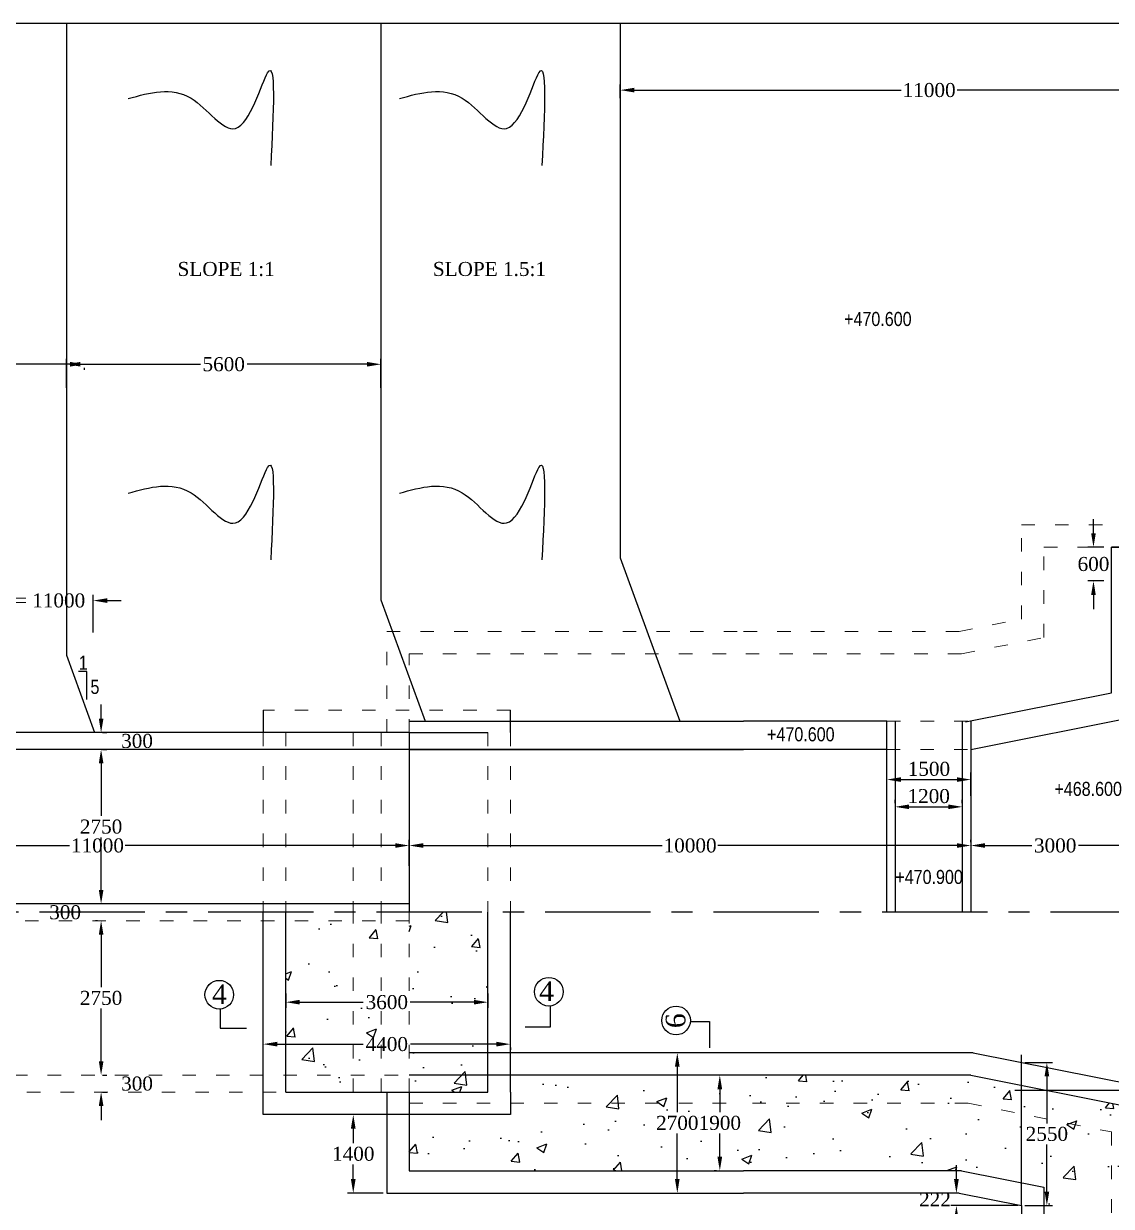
# Model space of a CAD drawing. Header units: millimetres. Extents: x 80 to 6605, y 46 to 2491.
# Drawn here: x 5861.4 to 6055, y 881.4 to 1092 of the extents above; entities that cross this region are included whole.
import ezdxf
from ezdxf.enums import TextEntityAlignment as Align

# ---------------------------------------------------------------- set-up
doc = ezdxf.new("R2010")
doc.units = ezdxf.units.MM
doc.linetypes.add('ACAD_ISO03W100', pattern=[30, 12, -18])
doc.linetypes.add('CENTER', pattern=[2, 1.25, -0.25, 0.25, -0.25])
doc.layers.add('TEXT_GENERAL', color=4, linetype='Continuous')
doc.styles.add('ARIAL NARROW', font='ARIALN.TTF')
doc.styles.get("Standard").update_dxf_attribs({"font": 'times.ttf', "height": 2.5})
doc.styles.add('TNR_2.5', font='times.ttf', dxfattribs={"height": 2.5})
doc.dimstyles.new('ISO-25', dxfattribs={"dimtxt": 2.5, "dimasz": 2.5, "dimexe": 1.25, "dimexo": 0.625, "dimtad": 1, "dimlfac": 25, "dimtxsty": 'Standard', "dimcen": 2.5, "dimadec": 0, "dimazin": 0, "dimtfac": 1, "dimtmove": 0, "dimatfit": 3, "dimfxl": 1, "dimarcsym": 0})
doc.dimstyles.get("Standard").update_dxf_attribs({"dimtxt": 0.18, "dimasz": 0.18, "dimexe": 0.18, "dimexo": 0.0625, "dimgap": 0.09, "dimtad": 0, "dimtih": 1, "dimtoh": 1, "dimdec": 4, "dimzin": 0, "dimdsep": 46, "dimtxsty": 'Standard', "dimcen": 0.09, "dimadec": 0, "dimazin": 0, "dimtfac": 1, "dimtdec": 4, "dimtofl": 0, "dimtmove": 0, "dimatfit": 3, "dimfxl": 1, "dimtolj": 1, "dimtzin": 0, "dimarcsym": 0})
doc.dimstyles.new('STYLE_ESH', dxfattribs={"dimtxt": 2.5, "dimasz": 2.5, "dimexe": 1, "dimexo": 0.625, "dimtad": 0, "dimtih": 1, "dimtoh": 1, "dimdec": 0, "dimlfac": 100, "dimzin": 9, "dimdsep": 46, "dimtxsty": 'TNR_2.5', "dimcen": 2.5, "dimadec": 0, "dimazin": 2, "dimtfac": 1, "dimtdec": 0, "dimtofl": 0, "dimtmove": 2, "dimatfit": 3, "dimfxl": 1, "dimarcsym": 0})

# ---------------------------------------------------------------- blocks, each defined once
blk = doc.blocks.new('*D122')
at = {"color": 0, "lineweight": -2, "transparency": 16777216}
for p, q in [((5768.98, 1031.94), (5768.98, 1032.31)), ((5771.48, 1031.31), (5803.15, 1031.31)), ((5869.63, 1031.31), (5837.96, 1031.31)), ((5872.13, 1030.69), (5872.13, 1030.31))]:
    blk.add_line(p, q, dxfattribs=at)
at = {"color": 0, "transparency": 16777216}
for points in [[(5771.48, 1031.73), (5771.48, 1030.9), (5768.98, 1031.31)], [(5869.63, 1031.73), (5869.63, 1030.9), (5872.13, 1031.31)]]:
    blk.add_solid(points, dxfattribs=at)
at = {"layer": 'Defpoints', "color": 0, "transparency": 16777216}
for p in [(5768.98, 1031.31), (5872.13, 1031.31), (5872.13, 1031.31)]:
    blk.add_point(p, dxfattribs=at)
at = {"color": 0, "transparency": 16777216, "insert": (5820.56, 1031.31), "char_height": 2.5, "attachment_point": 5, "style": 'TNR_2.5'}
blk.add_mtext('BED WIDTH = 10000', dxfattribs=at)
blk = doc.blocks.new('*D124')
at = {"color": 0, "lineweight": -2, "transparency": 16777216}
for p, q in [((5764.85, 985.89), (5764.85, 990.24)), ((5873.74, 983.53), (5873.74, 990.24)), ((5762.35, 989.24), (5759.85, 989.24)), ((5876.24, 989.24), (5878.74, 989.24))]:
    blk.add_line(p, q, dxfattribs=at)
at = {"color": 0, "transparency": 16777216}
for points in [[(5762.35, 989.66), (5762.35, 988.82), (5764.85, 989.24)], [(5876.24, 989.66), (5876.24, 988.82), (5873.74, 989.24)]]:
    blk.add_solid(points, dxfattribs=at)
at = {"layer": 'Defpoints', "color": 0, "transparency": 16777216}
for p in [(5873.74, 989.24), (5764.85, 985.27), (5873.74, 982.91)]:
    blk.add_point(p, dxfattribs=at)
at = {"color": 0, "transparency": 16777216, "insert": (5819.29, 989.24), "char_height": 2.5, "attachment_point": 5, "style": 'TNR_2.5'}
blk.add_mtext('BED WIDTH AT THE LOCATION OF THE STRUCTURE = 11000', dxfattribs=at)
blk = doc.blocks.new('*D132')
at = {"color": 0, "lineweight": -2, "transparency": 16777216}
for p, q in [((5868.98, 1027.09), (5868.98, 1032.31)), ((5924.98, 1027.09), (5924.98, 1032.31)), ((5871.48, 1031.31), (5892.82, 1031.31)), ((5922.48, 1031.31), (5901.14, 1031.31))]:
    blk.add_line(p, q, dxfattribs=at)
at = {"color": 0, "transparency": 16777216}
for points in [[(5871.48, 1031.73), (5871.48, 1030.9), (5868.98, 1031.31)], [(5922.48, 1031.73), (5922.48, 1030.9), (5924.98, 1031.31)]]:
    blk.add_solid(points, dxfattribs=at)
at = {"layer": 'Defpoints', "color": 0, "transparency": 16777216}
for p in [(5924.98, 1031.31), (5868.98, 1026.46), (5924.98, 1026.46)]:
    blk.add_point(p, dxfattribs=at)
at = {"color": 0, "transparency": 16777216, "insert": (5896.98, 1031.31), "char_height": 2.5, "attachment_point": 5, "style": 'TNR_2.5'}
blk.add_mtext('5600', dxfattribs=at)
blk = doc.blocks.new('*D133')
at = {"color": 0, "lineweight": -2, "transparency": 16777216}
for p, q in [((5967.58, 1078.67), (5967.58, 1081.12)), ((6077.58, 1078.67), (6077.58, 1081.12)), ((5970.08, 1080.12), (6017.62, 1080.12)), ((6075.08, 1080.12), (6027.54, 1080.12))]:
    blk.add_line(p, q, dxfattribs=at)
at = {"color": 0, "transparency": 16777216}
for points in [[(5970.08, 1080.54), (5970.08, 1079.71), (5967.58, 1080.12)], [(6075.08, 1080.54), (6075.08, 1079.71), (6077.58, 1080.12)]]:
    blk.add_solid(points, dxfattribs=at)
at = {"layer": 'Defpoints', "color": 0, "transparency": 16777216}
for p in [(6077.58, 1080.12), (5967.58, 1078.04), (6077.58, 1078.04)]:
    blk.add_point(p, dxfattribs=at)
at = {"color": 0, "transparency": 16777216, "insert": (6022.58, 1080.12), "char_height": 2.5, "attachment_point": 5, "style": 'TNR_2.5'}
blk.add_mtext('11000', dxfattribs=at)
blk = doc.blocks.new('*D138')
at = {"color": 0, "lineweight": -2, "ltscale": 6, "transparency": 16777216}
for p, q in [((6016.52, 953.15), (6016.52, 953.77)), ((6019.02, 952.52), (6025.98, 952.52)), ((6028.48, 953.15), (6028.48, 953.77))]:
    blk.add_line(p, q, dxfattribs=at)
at = {"color": 0, "ltscale": 6, "transparency": 16777216}
for points in [[(6019.02, 952.94), (6019.02, 952.11), (6016.52, 952.52)], [(6025.98, 952.94), (6025.98, 952.11), (6028.48, 952.52)]]:
    blk.add_solid(points, dxfattribs=at)
at = {"layer": 'Defpoints', "color": 0, "ltscale": 6, "transparency": 16777216}
for p in [(6016.52, 952.52), (6028.48, 952.52), (6028.48, 952.52)]:
    blk.add_point(p, dxfattribs=at)
at = {"color": 0, "ltscale": 6, "transparency": 16777216, "insert": (6022.5, 954.42), "char_height": 2.5, "attachment_point": 5}
blk.add_mtext('1200', dxfattribs=at)
blk = doc.blocks.new('*D137')
at = {"color": 0, "lineweight": -2, "ltscale": 6, "transparency": 16777216}
for p, q in [((6015.06, 954.49), (6015.06, 958.62)), ((6030.02, 954.49), (6030.02, 958.62)), ((6017.56, 957.37), (6027.52, 957.37))]:
    blk.add_line(p, q, dxfattribs=at)
at = {"color": 0, "ltscale": 6, "transparency": 16777216}
for points in [[(6017.56, 957.79), (6017.56, 956.96), (6015.06, 957.37)], [(6027.52, 957.79), (6027.52, 956.96), (6030.02, 957.37)]]:
    blk.add_solid(points, dxfattribs=at)
at = {"layer": 'Defpoints', "color": 0, "ltscale": 6, "transparency": 16777216}
for p in [(6030.02, 957.37), (6015.06, 953.87), (6030.02, 953.87)]:
    blk.add_point(p, dxfattribs=at)
at = {"color": 0, "ltscale": 6, "transparency": 16777216, "insert": (6022.54, 959.27), "char_height": 2.5, "attachment_point": 5}
blk.add_mtext('1500', dxfattribs=at)
blk = doc.blocks.new('*D201')
at = {"color": 0, "lineweight": -2, "transparency": 16777216}
for p, q in [((6051.84, 1001.24), (6051.84, 1003.74)), ((6053.71, 998.74), (6050.84, 998.74)), ((6053.71, 992.74), (6050.84, 992.74)), ((6051.84, 990.24), (6051.84, 987.74))]:
    blk.add_line(p, q, dxfattribs=at)
at = {"color": 0, "transparency": 16777216}
for points in [[(6051.42, 1001.24), (6052.25, 1001.24), (6051.84, 998.74)], [(6051.42, 990.24), (6052.25, 990.24), (6051.84, 992.74)]]:
    blk.add_solid(points, dxfattribs=at)
at = {"layer": 'Defpoints', "color": 0, "transparency": 16777216}
for p in [(6051.84, 998.74), (6054.34, 998.74), (6054.34, 992.74)]:
    blk.add_point(p, dxfattribs=at)
at = {"color": 0, "transparency": 16777216, "insert": (6051.84, 995.74), "char_height": 2.5, "attachment_point": 5, "style": 'TNR_2.5'}
blk.add_mtext('600', dxfattribs=at)
blk = doc.blocks.new('*D217')
at = {"color": 0, "lineweight": -2, "transparency": 16777216}
for p, q in [((5875.15, 968.24), (5875.15, 970.74)), ((5875.39, 965.74), (5876.15, 965.74)), ((5875.39, 962.74), (5876.15, 962.74)), ((5875.15, 960.24), (5875.15, 957.74))]:
    blk.add_line(p, q, dxfattribs=at)
at = {"color": 0, "transparency": 16777216}
for points in [[(5874.74, 968.24), (5875.57, 968.24), (5875.15, 965.74)], [(5874.74, 960.24), (5875.57, 960.24), (5875.15, 962.74)]]:
    blk.add_solid(points, dxfattribs=at)
at = {"layer": 'Defpoints', "color": 0, "transparency": 16777216}
for p in [(5874.76, 965.74), (5874.76, 962.74), (5875.15, 962.74)]:
    blk.add_point(p, dxfattribs=at)
at = {"color": 0, "transparency": 16777216, "insert": (5881.55, 964.24), "char_height": 2.5, "attachment_point": 5, "style": 'TNR_2.5'}
blk.add_mtext('300', dxfattribs=at)
blk = doc.blocks.new('*D218')
at = {"color": 0, "lineweight": -2, "transparency": 16777216}
for p, q in [((5875.39, 962.74), (5876.15, 962.74)), ((5875.15, 960.24), (5875.15, 950.89)), ((5875.15, 937.74), (5875.15, 947.09)), ((5874.53, 935.24), (5874.15, 935.24))]:
    blk.add_line(p, q, dxfattribs=at)
at = {"color": 0, "transparency": 16777216}
for points in [[(5874.74, 960.24), (5875.57, 960.24), (5875.15, 962.74)], [(5874.74, 937.74), (5875.57, 937.74), (5875.15, 935.24)]]:
    blk.add_solid(points, dxfattribs=at)
at = {"layer": 'Defpoints', "color": 0, "transparency": 16777216}
for p in [(5874.76, 962.74), (5875.15, 935.24), (5875.15, 935.24)]:
    blk.add_point(p, dxfattribs=at)
at = {"color": 0, "transparency": 16777216, "insert": (5875.15, 948.99), "char_height": 2.5, "attachment_point": 5, "style": 'TNR_2.5'}
blk.add_mtext('2750', dxfattribs=at)
blk = doc.blocks.new('*D219')
at = {"color": 0, "lineweight": -2, "transparency": 16777216}
for p, q in [((5875.15, 937.74), (5875.15, 940.24)), ((5874.53, 935.24), (5874.15, 935.24)), ((5874.53, 932.24), (5874.15, 932.24)), ((5875.15, 929.74), (5875.15, 927.24))]:
    blk.add_line(p, q, dxfattribs=at)
at = {"color": 0, "transparency": 16777216}
for points in [[(5874.74, 937.74), (5875.57, 937.74), (5875.15, 935.24)], [(5874.74, 929.74), (5875.57, 929.74), (5875.15, 932.24)]]:
    blk.add_solid(points, dxfattribs=at)
at = {"layer": 'Defpoints', "color": 0, "transparency": 16777216}
for p in [(5875.15, 935.24), (5875.15, 932.24), (5875.15, 932.24)]:
    blk.add_point(p, dxfattribs=at)
at = {"color": 0, "transparency": 16777216, "insert": (5868.75, 933.74), "char_height": 2.5, "attachment_point": 5, "style": 'TNR_2.5'}
blk.add_mtext('300', dxfattribs=at)
blk = doc.blocks.new('*D239')
at = {"color": 0, "lineweight": -2, "transparency": 16777216}
for p, q in [((5904.02, 910.9), (5904.02, 911.27)), ((5906.52, 910.27), (5921.8, 910.27)), ((5945.52, 910.27), (5930.24, 910.27)), ((5948.02, 909.65), (5948.02, 909.27))]:
    blk.add_line(p, q, dxfattribs=at)
at = {"color": 0, "transparency": 16777216}
for points in [[(5906.52, 910.69), (5906.52, 909.85), (5904.02, 910.27)], [(5945.52, 910.69), (5945.52, 909.85), (5948.02, 910.27)]]:
    blk.add_solid(points, dxfattribs=at)
at = {"layer": 'Defpoints', "color": 0, "transparency": 16777216}
for p in [(5904.02, 910.27), (5904.02, 910.27), (5948.02, 910.27)]:
    blk.add_point(p, dxfattribs=at)
at = {"color": 0, "transparency": 16777216, "insert": (5926.02, 910.27), "char_height": 2.5, "attachment_point": 5, "style": 'TNR_2.5'}
blk.add_mtext('4400', dxfattribs=at)
blk = doc.blocks.new('*D238')
at = {"color": 0, "lineweight": -2, "transparency": 16777216}
for p, q in [((5908.02, 919.26), (5908.02, 916.74)), ((5944.02, 919.26), (5944.02, 916.74)), ((5910.52, 917.74), (5921.84, 917.74)), ((5941.52, 917.74), (5930.2, 917.74))]:
    blk.add_line(p, q, dxfattribs=at)
at = {"color": 0, "transparency": 16777216}
for points in [[(5910.52, 918.16), (5910.52, 917.33), (5908.02, 917.74)], [(5941.52, 918.16), (5941.52, 917.33), (5944.02, 917.74)]]:
    blk.add_solid(points, dxfattribs=at)
at = {"layer": 'Defpoints', "color": 0, "transparency": 16777216}
for p in [(5908.02, 919.89), (5944.02, 919.89), (5908.02, 917.74)]:
    blk.add_point(p, dxfattribs=at)
at = {"color": 0, "transparency": 16777216, "insert": (5926.02, 917.74), "char_height": 2.5, "attachment_point": 5, "style": 'TNR_2.5'}
blk.add_mtext('3600', dxfattribs=at)
blk = doc.blocks.new('*D240')
at = {"color": 0, "lineweight": -2, "transparency": 16777216}
for p, q in [((5875.15, 907.24), (5875.15, 909.74)), ((5875.39, 904.74), (5876.15, 904.74)), ((5875.39, 901.74), (5876.15, 901.74)), ((5875.15, 899.24), (5875.15, 896.74))]:
    blk.add_line(p, q, dxfattribs=at)
at = {"color": 0, "transparency": 16777216}
for points in [[(5874.74, 907.24), (5875.57, 907.24), (5875.15, 904.74)], [(5874.74, 899.24), (5875.57, 899.24), (5875.15, 901.74)]]:
    blk.add_solid(points, dxfattribs=at)
at = {"layer": 'Defpoints', "color": 0, "transparency": 16777216}
for p in [(5874.76, 904.74), (5875.15, 904.74), (5874.76, 901.74)]:
    blk.add_point(p, dxfattribs=at)
at = {"color": 0, "transparency": 16777216, "insert": (5881.55, 903.24), "char_height": 2.5, "attachment_point": 5, "style": 'TNR_2.5'}
blk.add_mtext('300', dxfattribs=at)
blk = doc.blocks.new('*D241')
at = {"color": 0, "lineweight": -2, "transparency": 16777216}
for p, q in [((5874.53, 932.24), (5874.15, 932.24)), ((5875.15, 929.74), (5875.15, 920.39)), ((5875.15, 907.24), (5875.15, 916.59)), ((5875.39, 904.74), (5876.15, 904.74))]:
    blk.add_line(p, q, dxfattribs=at)
at = {"color": 0, "transparency": 16777216}
for points in [[(5874.74, 929.74), (5875.57, 929.74), (5875.15, 932.24)], [(5874.74, 907.24), (5875.57, 907.24), (5875.15, 904.74)]]:
    blk.add_solid(points, dxfattribs=at)
at = {"layer": 'Defpoints', "color": 0, "transparency": 16777216}
for p in [(5875.15, 932.24), (5875.15, 932.24), (5874.76, 904.74)]:
    blk.add_point(p, dxfattribs=at)
at = {"color": 0, "transparency": 16777216, "insert": (5875.15, 918.49), "char_height": 2.5, "attachment_point": 5, "style": 'TNR_2.5'}
blk.add_mtext('2750', dxfattribs=at)
blk = doc.blocks.new('*D243')
at = {"color": 0, "lineweight": -2, "transparency": 16777216}
for p, q in [((5818.98, 941.99), (5818.98, 946.63)), ((5821.48, 945.63), (5869.54, 945.63)), ((5927.52, 945.63), (5879.46, 945.63)), ((5930.02, 941.99), (5930.02, 946.63))]:
    blk.add_line(p, q, dxfattribs=at)
at = {"color": 0, "transparency": 16777216}
for points in [[(5821.48, 946.05), (5821.48, 945.22), (5818.98, 945.63)], [(5927.52, 946.05), (5927.52, 945.22), (5930.02, 945.63)]]:
    blk.add_solid(points, dxfattribs=at)
at = {"layer": 'Defpoints', "color": 0, "transparency": 16777216}
for p in [(5930.02, 945.63), (5818.98, 941.37), (5930.02, 941.37)]:
    blk.add_point(p, dxfattribs=at)
at = {"color": 0, "transparency": 16777216, "insert": (5874.5, 945.63), "char_height": 2.5, "attachment_point": 5, "style": 'TNR_2.5'}
blk.add_mtext('11000', dxfattribs=at)
blk = doc.blocks.new('*D247')
at = {"color": 0, "lineweight": -2, "transparency": 16777216}
for p, q in [((5932.52, 945.63), (5975.06, 945.63)), ((6027.52, 945.63), (5984.98, 945.63)), ((6030.02, 946.26), (6030.02, 946.63)), ((5930.02, 945.01), (5930.02, 944.63))]:
    blk.add_line(p, q, dxfattribs=at)
at = {"color": 0, "transparency": 16777216}
for points in [[(5932.52, 946.05), (5932.52, 945.22), (5930.02, 945.63)], [(6027.52, 946.05), (6027.52, 945.22), (6030.02, 945.63)]]:
    blk.add_solid(points, dxfattribs=at)
at = {"layer": 'Defpoints', "color": 0, "transparency": 16777216}
for p in [(5930.02, 945.63), (6030.02, 945.63), (6030.02, 945.63)]:
    blk.add_point(p, dxfattribs=at)
at = {"color": 0, "transparency": 16777216, "insert": (5980.02, 945.63), "char_height": 2.5, "attachment_point": 5, "style": 'TNR_2.5'}
blk.add_mtext('10000', dxfattribs=at)
blk = doc.blocks.new('*D248')
at = {"color": 0, "lineweight": -2, "transparency": 16777216}
for p, q in [((6030.02, 946.26), (6030.02, 946.63)), ((6032.52, 945.63), (6040.84, 945.63)), ((6057.52, 945.63), (6049.2, 945.63)), ((6060.02, 946.26), (6060.02, 946.63))]:
    blk.add_line(p, q, dxfattribs=at)
at = {"color": 0, "transparency": 16777216}
for points in [[(6032.52, 946.05), (6032.52, 945.22), (6030.02, 945.63)], [(6057.52, 946.05), (6057.52, 945.22), (6060.02, 945.63)]]:
    blk.add_solid(points, dxfattribs=at)
at = {"layer": 'Defpoints', "color": 0, "transparency": 16777216}
for p in [(6030.02, 945.63), (6060.02, 945.63), (6060.02, 945.63)]:
    blk.add_point(p, dxfattribs=at)
at = {"color": 0, "transparency": 16777216, "insert": (6045.02, 945.63), "char_height": 2.5, "attachment_point": 5, "style": 'TNR_2.5'}
blk.add_mtext('3000', dxfattribs=at)
blk = doc.blocks.new('*D249')
at = {"color": 0, "lineweight": -2, "transparency": 16777216}
for p, q in [((5984.69, 904.74), (5984.31, 904.74)), ((5985.31, 902.24), (5985.31, 898.14)), ((5985.31, 890.24), (5985.31, 894.34)), ((5984.69, 887.74), (5984.31, 887.74))]:
    blk.add_line(p, q, dxfattribs=at)
at = {"color": 0, "transparency": 16777216}
for points in [[(5984.89, 902.24), (5985.73, 902.24), (5985.31, 904.74)], [(5984.89, 890.24), (5985.73, 890.24), (5985.31, 887.74)]]:
    blk.add_solid(points, dxfattribs=at)
at = {"layer": 'Defpoints', "color": 0, "transparency": 16777216}
for p in [(5985.31, 904.74), (5985.31, 887.74), (5985.31, 887.74)]:
    blk.add_point(p, dxfattribs=at)
at = {"color": 0, "transparency": 16777216, "insert": (5985.31, 896.24), "char_height": 2.5, "attachment_point": 5, "style": 'TNR_2.5'}
blk.add_mtext('1900', dxfattribs=at)
blk = doc.blocks.new('*D250')
at = {"color": 0, "lineweight": -2, "transparency": 16777216}
for p, q in [((5977.11, 908.74), (5976.74, 908.74)), ((5977.74, 906.24), (5977.74, 898.14)), ((5977.74, 886.24), (5977.74, 894.34)), ((5978.36, 883.74), (5978.74, 883.74))]:
    blk.add_line(p, q, dxfattribs=at)
at = {"color": 0, "transparency": 16777216}
for points in [[(5977.32, 906.24), (5978.15, 906.24), (5977.74, 908.74)], [(5977.32, 886.24), (5978.15, 886.24), (5977.74, 883.74)]]:
    blk.add_solid(points, dxfattribs=at)
at = {"layer": 'Defpoints', "color": 0, "transparency": 16777216}
for p in [(5977.74, 908.74), (5977.74, 883.74), (5977.74, 883.74)]:
    blk.add_point(p, dxfattribs=at)
at = {"color": 0, "transparency": 16777216, "insert": (5977.74, 896.24), "char_height": 2.5, "attachment_point": 5, "style": 'TNR_2.5'}
blk.add_mtext('2700', dxfattribs=at)
blk = doc.blocks.new('*D283')
at = {"color": 0, "lineweight": -2, "transparency": 16777216}
for p, q in [((5925.39, 897.74), (5919.05, 897.74)), ((5920.05, 895.24), (5920.05, 892.64)), ((5920.05, 886.24), (5920.05, 888.85)), ((5925.39, 883.74), (5919.05, 883.74))]:
    blk.add_line(p, q, dxfattribs=at)
at = {"color": 0, "transparency": 16777216}
for points in [[(5919.63, 895.24), (5920.46, 895.24), (5920.05, 897.74)], [(5919.63, 886.24), (5920.46, 886.24), (5920.05, 883.74)]]:
    blk.add_solid(points, dxfattribs=at)
at = {"layer": 'Defpoints', "color": 0, "transparency": 16777216}
for p in [(5926.02, 897.74), (5920.05, 883.74), (5926.02, 883.74)]:
    blk.add_point(p, dxfattribs=at)
at = {"color": 0, "transparency": 16777216, "insert": (5920.05, 890.74), "char_height": 2.5, "attachment_point": 5, "style": 'TNR_2.5'}
blk.add_mtext('1400', dxfattribs=at)
blk = doc.blocks.new('*D284')
at = {"color": 0, "lineweight": -2, "transparency": 16777216}
for p, q in [((6027.43, 886.24), (6027.43, 888.74)), ((6027.32, 883.74), (6026.43, 883.74)), ((6038.39, 881.53), (6026.43, 881.53)), ((6027.43, 879.03), (6027.43, 876.53))]:
    blk.add_line(p, q, dxfattribs=at)
at = {"color": 0, "transparency": 16777216}
for points in [[(6027.01, 886.24), (6027.85, 886.24), (6027.43, 883.74)], [(6027.01, 879.03), (6027.85, 879.03), (6027.43, 881.53)]]:
    blk.add_solid(points, dxfattribs=at)
at = {"layer": 'Defpoints', "color": 0, "transparency": 16777216}
for p in [(6027.94, 883.74), (6027.43, 881.53), (6039.02, 881.53)]:
    blk.add_point(p, dxfattribs=at)
at = {"color": 0, "transparency": 16777216, "insert": (6023.62, 882.64), "char_height": 2.5, "attachment_point": 5, "style": 'TNR_2.5'}
blk.add_mtext('222', dxfattribs=at)
blk = doc.blocks.new('*D285')
at = {"color": 0, "lineweight": -2, "transparency": 16777216}
for p, q in [((6038.39, 881.53), (6026.43, 881.53)), ((6027.43, 879.03), (6027.43, 875.04)), ((6027.43, 867.24), (6027.43, 871.24)), ((6038.39, 864.74), (6026.43, 864.74))]:
    blk.add_line(p, q, dxfattribs=at)
at = {"color": 0, "transparency": 16777216}
for points in [[(6027.01, 879.03), (6027.85, 879.03), (6027.43, 881.53)], [(6027.01, 867.24), (6027.85, 867.24), (6027.43, 864.74)]]:
    blk.add_solid(points, dxfattribs=at)
at = {"layer": 'Defpoints', "color": 0, "transparency": 16777216}
for p in [(6039.02, 881.53), (6027.43, 864.74), (6039.02, 864.74)]:
    blk.add_point(p, dxfattribs=at)
at = {"color": 0, "transparency": 16777216, "insert": (6027.43, 873.14), "char_height": 2.5, "attachment_point": 5, "style": 'TNR_2.5'}
blk.add_mtext('1678', dxfattribs=at)
blk = doc.blocks.new('*D288')
at = {"color": 0, "lineweight": -2, "transparency": 16777216}
for p, q in [((6039.64, 907.02), (6044.54, 907.02)), ((6043.54, 904.52), (6043.54, 896.17)), ((6043.54, 884.03), (6043.54, 892.38)), ((6039.64, 881.53), (6044.54, 881.53))]:
    blk.add_line(p, q, dxfattribs=at)
at = {"color": 0, "transparency": 16777216}
for points in [[(6043.12, 904.52), (6043.96, 904.52), (6043.54, 907.02)], [(6043.12, 884.03), (6043.96, 884.03), (6043.54, 881.53)]]:
    blk.add_solid(points, dxfattribs=at)
at = {"layer": 'Defpoints', "color": 0, "transparency": 16777216}
for p in [(6039.02, 907.02), (6043.54, 907.02), (6039.02, 881.53)]:
    blk.add_point(p, dxfattribs=at)
at = {"color": 0, "transparency": 16777216, "insert": (6043.54, 894.28), "char_height": 2.5, "attachment_point": 5, "style": 'TNR_2.5'}
blk.add_mtext('2550', dxfattribs=at)

msp = doc.modelspace()

# ---------------------------------------------------------------- hatches: boundary and pattern name
h = msp.add_hatch()
h.set_pattern_fill('AR-CONC', color=0, scale=0.1, style=0)
h.set_pattern_definition([(50, (0, 0), (18.218467, -1.59391), [1.905, -20.955]), (355, (0, 0), (-3.52428, 19.105664), [1.524, -16.764]), (100.451, (1.518, -0.133), (14.69425, 17.51167), [1.619, -17.809]), (46.1842, (0, 5.08), (27.1079, -4.20423), [2.8575, -31.4325]), (96.6356, (2.26, 4.73), (23.74042, 24.74256), [2.4285, -26.7135]), (351.184, (0, 5.08), (23.74046, 24.74251), [2.286, -25.146]), (21, (2.54, 3.81), (15.161488, -10.226552), [1.905, -20.955]), (326, (2.54, 3.81), (6.1802, 18.418797), [1.524, -16.764]), (71.4514, (3.803, 2.958), (21.34165, 8.192286), [1.619, -17.809]), (37.5, (0, 0), (0.30886, 8.455504), [0, -16.5608, 0, -17.018, 0, -16.8275]), (7.5, (0, 0), (6.681966, 10.018057), [0, -9.7028, 0, -16.1798, 0, -6.4135]), (327.5, (-5.664, 0), (13.5590595, -0.5728744), [0, -6.35, 0, -19.812, 0, -26.289]), (317.5, (-8.204, 0), (14.812918, 2.54265), [0, -8.255, 0, -13.1572, 0, -18.669])])
h.paths.add_polyline_path([(5989.51991, 899.74468), (5948.01991, 899.74468), (5948.01991, 897.74468), (5930.01991, 897.74468), (5930.01991, 887.74468), (5989.51991, 887.74468), (6028.33658, 887.74468), (6043.01991, 884.80802), (6043.01991, 868.74468), (6055.01991, 868.74468), (6055.01991, 894.64566), (6029.52481, 899.74468)])
h.paths.add_polyline_path([(6029.52481, 899.74468), (6055.01991, 894.64566), (6055.01991, 868.74468), (6060.01991, 868.74468), (6060.01991, 898.74468), (6030.01991, 904.74468), (5948.01991, 904.74468), (5948.01991, 901.74468), (5948.01991, 899.74468), (5989.51991, 899.74468)])
h.paths.add_polyline_path([(6060.01991, 933.74468), (6057.01991, 933.74468), (6057.01991, 903.4239), (6060.01991, 902.8239)])
h.paths.add_polyline_path([(5920.01991, 932.24468), (5908.01991, 932.24468), (5908.01991, 904.74468), (5920.01991, 904.74468)])
h.paths.add_polyline_path([(5925.01991, 932.24468), (5920.01991, 932.24468), (5920.01991, 904.74468), (5925.01991, 904.74468)])
h.paths.add_polyline_path([(5930.01991, 908.74468), (5944.01991, 908.74468), (5944.01991, 933.74468), (5930.01991, 933.74468)])
h.paths.add_polyline_path([(5930.01991, 908.74468), (5930.01991, 904.74468), (5944.01991, 904.74468), (5944.01991, 908.74468)])
h.paths.add_polyline_path([(5944.01991, 901.74468), (5944.01991, 904.74468), (5930.01991, 904.74468), (5930.01991, 901.74468)])
h.paths.add_polyline_path([(5908.01991, 904.74468), (5908.01991, 901.74468), (5920.01991, 901.74468), (5920.01991, 904.74468)])
h.paths.add_polyline_path([(5925.01991, 904.74468), (5925.01991, 901.74468), (5930.01991, 901.74468), (5930.01991, 904.74468)])
h.paths.add_polyline_path([(5925.01991, 904.74468), (5920.01991, 904.74468), (5920.01991, 901.74468), (5925.01991, 901.74468)])
h.paths.add_polyline_path([(5981.27638, 898.14492), (5989.34506, 898.14492), (5989.34506, 894.34445), (5981.27638, 894.34445)], flags=24)
h.paths.add_polyline_path([(5973.52698, 898.14131), (5981.94894, 898.14131), (5981.94894, 894.34805), (5973.52698, 894.34805)], flags=24)
h.paths.add_polyline_path([(6047.30893, 880.54709), (6055.73088, 880.54709), (6055.73088, 876.75384), (6047.30893, 876.75384)], flags=24)
h.paths.add_polyline_path([(6047.48557, 876.28268), (6055.55424, 876.28268), (6055.55424, 872.48222), (6047.48557, 872.48222)], flags=24)
h.paths.add_polyline_path([(5921.79812, 912.16738), (5930.2417, 912.16738), (5930.2417, 908.37412), (5921.79812, 908.37412)], flags=9)
h.paths.add_polyline_path([(5921.84408, 919.64131), (5930.19574, 919.64131), (5930.19574, 915.84805), (5921.84408, 915.84805)], flags=9)

# ---------------------------------------------------------------- linework, layer by layer
at = {"color": 0}
for p, q in [((6146.87135, 1091.95513), (5813.33297, 1091.95513)), ((5868.98127, 1091.95513), (5868.98127, 979.49468)), ((5924.98127, 1091.95513), (5924.98127, 989.36048)), ((5967.58127, 1091.95513), (5967.58127, 996.86554)), ((6060.01991, 998.74468), (6055.01991, 998.74468)), ((6055.01991, 972.8437), (6055.01991, 998.74468)), ((6055.01991, 998.74468), (6060.01991, 998.74468)), ((5967.58127, 996.86554), (5978.17067, 967.74468)), ((5924.98127, 989.36048), (5932.84156, 967.74468)), ((5868.98127, 979.49468), (5873.98127, 965.74468)), ((5872.61249, 976.60741), (5871.09745, 976.60741)), ((5872.61249, 971.60741), (5872.61249, 976.60741)), ((6029.03933, 967.64759), (6055.01991, 972.8437)), ((5904.01991, 969.74468), (5904.01991, 965.74468)), ((5948.01991, 965.74468), (5948.01991, 969.74468)), ((6030.01991, 962.74468), (6060.01991, 968.74468)), ((5930.01991, 967.74468), (5989.51991, 967.74468)), ((6015.05955, 967.74468), (5989.51991, 967.74468)), ((5930.01991, 965.74468), (5818.98127, 965.74468)), ((5930.01991, 965.74468), (5930.01991, 933.74468)), ((5930.01991, 965.74468), (5944.01991, 965.74468)), ((6015.05955, 962.74468), (5707.94263, 962.74468)), ((5930.01991, 962.74468), (5989.51991, 962.74468)), ((5930.01991, 935.24468), (5818.98127, 935.24468)), ((5904.01991, 901.74468), (5904.01991, 933.74468)), ((5908.01991, 901.74468), (5908.01991, 933.74468)), ((5944.01991, 901.74468), (5944.01991, 933.74468)), ((5948.01991, 901.74468), (5948.01991, 933.74468)), ((5955.08739, 917.06742), (5955.08739, 913.27281)), ((5955.08739, 913.27281), (5950.67694, 913.27281)), ((6030.41599, 908.74468), (5930.01991, 908.74468)), ((6030.41599, 908.74468), (6064.01991, 902.0239)), ((6030.01991, 904.74468), (5930.01991, 904.74468)), ((6030.01991, 904.74468), (6060.01991, 898.74468)), ((5904.01991, 897.74468), (5904.01991, 901.74468)), ((5908.01991, 901.74468), (5930.01991, 901.74468)), ((5926.01991, 901.74468), (5926.01991, 883.74468)), ((5930.01991, 901.74468), (5944.01991, 901.74468)), ((5930.01991, 901.74468), (5930.01991, 887.74468)), ((5948.01991, 901.74468), (5948.01991, 897.74468)), ((5948.01991, 897.74468), (5904.01991, 897.74468)), ((5930.01991, 887.74468), (5989.51991, 887.74468)), ((6028.33658, 887.74468), (5989.51991, 887.74468)), ((6028.33658, 887.74468), (6043.01991, 884.80802)), ((6043.01991, 884.80802), (6043.01991, 868.74468)), ((5926.01991, 883.74468), (5989.51991, 883.74468)), ((6027.9405, 883.74468), (5989.51991, 883.74468)), ((6027.9405, 883.74468), (6039.01991, 881.5288)), ((6039.01991, 881.5288), (6039.01991, 864.74468))]:
    msp.add_line(p, q, dxfattribs=at)
at = {"color": 0, "ltscale": 6}
for p, q in [((6015.05955, 933.74468), (6015.05955, 967.74468)), ((6016.55955, 967.74468), (6016.55955, 933.74468)), ((6028.51991, 933.74468), (6028.51991, 967.74468)), ((6030.01991, 967.74468), (6030.01991, 933.74468))]:
    msp.add_line(p, q, dxfattribs=at)
at = {"color": 0, "linetype": 'CENTER', "ltscale": 15}
msp.add_line((6152.9516, 933.74468), (5818.98127, 933.74468), dxfattribs=at)
for p, q in [((6039.01991, 881.5288), (6039.01991, 908.38602)), ((6064.01991, 902.0239), (6037.84748, 902.0239))]:
    msp.add_line(p, q)
at = {"color": 0}
for centre in [(5896.18458, 919.07748), (5954.86372, 919.6071), (5977.5284, 914.48529)]:
    msp.add_circle(centre, 2.54951, dxfattribs=at)
for points in [[(5879.98263, 1078.61297), (5891.1572, 1078.67555), (5899.05563, 1073.30687), (5904.80451, 1083.20943), (5905.34436, 1066.72917)], [(5928.27194, 1078.61297), (5939.44651, 1078.67555), (5947.34494, 1073.30687), (5953.09382, 1083.20943), (5953.63366, 1066.72917)], [(5879.98263, 1008.36242), (5891.1572, 1008.425), (5899.05563, 1003.05632), (5904.80451, 1012.95889), (5905.34436, 996.47862)], [(5928.27194, 1008.36242), (5939.44651, 1008.425), (5947.34494, 1003.05632), (5953.09382, 1012.95889), (5953.63366, 996.47862)]]:
    msp.add_spline(points, degree=3, dxfattribs=at)
at = {"layer": 'TEXT_GENERAL', "color": 0, "linetype": 'ACAD_ISO03W100', "lineweight": 5, "ltscale": 0.2}
for p, q in [((6039.01991, 985.96057), (6039.01991, 1002.74468)), ((6039.01991, 1002.74468), (6055.01991, 1002.74468)), ((6043.01991, 982.68135), (6043.01991, 998.74468)), ((6043.01991, 998.74468), (6055.01991, 998.74468)), ((6027.9405, 983.74468), (6039.01991, 985.96057)), ((5926.01991, 965.74468), (5926.01991, 983.74468)), ((5926.01991, 983.74468), (5989.51991, 983.74468)), ((6027.9405, 983.74468), (5989.51991, 983.74468)), ((6028.33658, 979.74468), (6043.01991, 982.68135)), ((5930.01991, 965.74468), (5930.01991, 979.74468)), ((5930.01991, 979.74468), (5989.51991, 979.74468)), ((6028.33658, 979.74468), (5989.51991, 979.74468)), ((5948.01991, 969.74468), (5904.01991, 969.74468)), ((6015.05955, 967.74468), (6030.01991, 967.74468)), ((5904.01991, 965.74468), (5904.01991, 933.74468)), ((5908.01991, 965.74468), (5908.01991, 933.74468)), ((5920.01991, 965.74468), (5920.01991, 933.74468)), ((5925.01991, 965.74468), (5925.01991, 933.74468)), ((5944.01991, 965.74468), (5944.01991, 933.74468)), ((5948.01991, 965.74468), (5948.01991, 933.74468)), ((6015.02908, 962.74468), (6030.01991, 962.74468)), ((5920.01991, 901.74468), (5920.01991, 933.74468)), ((5925.01991, 901.74468), (5925.01991, 933.74468)), ((5930.01991, 901.74468), (5930.01991, 933.74468)), ((5930.01991, 932.24468), (5818.98127, 932.24468)), ((6030.01991, 904.74468), (5707.94263, 904.74468)), ((5930.01991, 904.74468), (5989.51991, 904.74468)), ((5729.94263, 901.74468), (5908.01991, 901.74468)), ((5930.01991, 899.74468), (5989.51991, 899.74468)), ((6029.52481, 899.74468), (5989.51991, 899.74468)), ((6029.52481, 899.74468), (6055.01991, 894.64566)), ((6055.01991, 894.64566), (6055.01991, 868.74468))]:
    msp.add_line(p, q, dxfattribs=at)

# ---------------------------------------------------------------- texts
at = {"color": 0, "attachment_point": 3}
for s, insert, char_height, width in [('SLOPE 1:1', (5906.0719, 1049.53388), 2.5, 25), ('SLOPE 1.5:1', (5954.36121, 1049.53388), 2.5, 25), ('4', (5897.54953, 920.93054), 3.5, 4.365), ('4', (5955.78563, 921.46015), 3.5, 4.365)]:
    msp.add_mtext(s, dxfattribs=dict(at, insert=insert, char_height=char_height, width=width))
at = {"color": 0, "insert": (5975.67534, 913.12033), "char_height": 3.5, "width": 4.365, "attachment_point": 1, "rotation": 90}
msp.add_mtext('6', dxfattribs=at)
at = {"layer": 'TEXT_GENERAL', "color": 0, "lineweight": 5, "style": 'ARIAL NARROW'}
for s, p in [('+470.600', (6013.4444, 1039.37637)), ('1', (5871.96584, 978.17761)), ('5', (5874.05427, 973.86527)), ('+470.600', (5999.73106, 965.43664)), ('+468.600', (6050.8925, 955.71578))]:
    msp.add_text(s, height=2.5, dxfattribs=at).set_placement(p, align=Align.MIDDLE)
msp.add_text('+470.900', height=2.5, dxfattribs=at).set_placement((6016.55604, 938.78899))

# ---------------------------------------------------------------- dimensions: what is measured, and where the dimension line sits
at = {"color": 0}
for base, p1, p2, picture, middle in [((6077.58127, 1080.12284), (5967.58127, 1078.04304), (6077.58127, 1078.04304), '*D133', (6022.58127, 1080.12284)), ((6030.01991, 945.63448), (5930.01991, 945.63448), (6030.01991, 945.63448), '*D247', (5980.01991, 945.63448)), ((6060.01991, 945.63448), (6030.01991, 945.63448), (6060.01991, 945.63448), '*D248', (6045.01991, 945.63448))]:
    dim = msp.add_linear_dim(base=base, p1=p1, p2=p2, dimstyle='STYLE_ESH', dxfattribs=at)
    dim.commit()
    dim.dimension.update_dxf_attribs({"geometry": picture, "text_midpoint": middle})
for base, p1, p2, text, picture, middle in [((5872.12957, 1031.31469), (5768.98127, 1031.31469), (5872.12957, 1031.31469), 'BED WIDTH = 10000', '*D122', (5820.55542, 1031.31469)), ((5873.73517, 989.23891), (5764.84904, 985.26976), (5873.73517, 982.90726), 'BED WIDTH AT THE LOCATION OF THE STRUCTURE = 11000', '*D124', (5819.2921, 989.23891))]:
    dim = msp.add_linear_dim(base=base, p1=p1, p2=p2, text=text, dimstyle='STYLE_ESH', dxfattribs=at)
    dim.commit()
    dim.dimension.update_dxf_attribs({"geometry": picture, "text_midpoint": middle})
for base, p1, p2, angle, picture, middle in [((5924.98127, 1031.31469), (5868.98127, 1026.46445), (5924.98127, 1026.46445), 180, '*D132', (5896.98127, 1031.31469)), ((6051.83744, 998.74468), (6054.33744, 992.74468), (6054.33744, 998.74468), 90, '*D201', (6051.83744, 995.74468)), ((5875.15367, 962.74468), (5874.76398, 965.74468), (5874.76398, 962.74468), 90, '*D217', (5881.55269, 964.24468)), ((5875.15367, 935.24468), (5874.76398, 962.74468), (5875.15367, 935.24468), 90, '*D218', (5875.15367, 948.99468)), ((5875.15367, 932.24468), (5875.15367, 935.24468), (5875.15367, 932.24468), 90, '*D219', (5868.75465, 933.74468)), ((5875.15367, 932.24468), (5874.76398, 904.74468), (5875.15367, 932.24468), 270, '*D241', (5875.15367, 918.49468)), ((5908.01991, 917.74468), (5944.01991, 919.88655), (5908.01991, 919.88655), 180, '*D238', (5926.01991, 917.74468)), ((5904.01991, 910.27075), (5948.01991, 910.27075), (5904.01991, 910.27075), 180, '*D239', (5926.01991, 910.27075)), ((5875.15367, 904.74468), (5874.76398, 901.74468), (5874.76398, 904.74468), 270, '*D240', (5881.55269, 903.24468))]:
    dim = msp.add_linear_dim(base=base, p1=p1, p2=p2, angle=angle, dimstyle='STYLE_ESH', dxfattribs=at)
    dim.commit()
    dim.dimension.update_dxf_attribs({"geometry": picture, "text_midpoint": middle})
at = {"color": 0, "ltscale": 6}
for base, p1, p2, text, picture, middle in [((6030.01991, 957.37282), (6015.05955, 953.86985), (6030.01991, 953.86985), '1500', '*D137', (6022.53973, 959.26945)), ((6028.4837, 952.52173), (6016.52335, 952.52173), (6028.4837, 952.52173), '1200', '*D138', (6022.50353, 954.41836))]:
    dim = msp.add_linear_dim(base=base, p1=p1, p2=p2, text=text, dimstyle='ISO-25', dxfattribs=at)
    dim.commit()
    dim.dimension.update_dxf_attribs({"geometry": picture, "text_midpoint": middle})
at = {"color": 0}
for base, p1, p2, angle, text, picture, middle in [((5930.01991, 945.63448), (5818.98127, 941.36968), (5930.01991, 941.36968), 180, '11000', '*D243', (5874.50059, 945.63448)), ((5977.73796, 883.74468), (5977.73796, 908.74468), (5977.73796, 883.74468), 90, '2700', '*D250', (5977.73796, 896.24468)), ((5985.31072, 887.74468), (5985.31072, 904.74468), (5985.31072, 887.74468), 90, '1900', '*D249', (5985.31072, 896.24468))]:
    dim = msp.add_linear_dim(base=base, p1=p1, p2=p2, angle=angle, text=text, dimstyle='STYLE_ESH', dxfattribs=at)
    dim.commit()
    dim.dimension.update_dxf_attribs({"geometry": picture, "text_midpoint": middle})
for base, p1, p2, picture, middle in [((6043.53836, 907.0239), (6039.01991, 881.5288), (6039.01991, 907.0239), '*D288', (6043.53836, 894.27635)), ((5920.04669, 883.74468), (5926.01991, 897.74468), (5926.01991, 883.74468), '*D283', (5920.04669, 890.74468)), ((6027.42936, 881.5288), (6027.9405, 883.74468), (6039.01991, 881.5288), '*D284', (6023.61686, 882.63674)), ((6027.42936, 864.74468), (6039.01991, 881.5288), (6039.01991, 864.74468), '*D285', (6027.42936, 873.13674))]:
    dim = msp.add_linear_dim(base=base, p1=p1, p2=p2, angle=90, dimstyle='STYLE_ESH')
    dim.commit()
    dim.dimension.update_dxf_attribs({"geometry": picture, "text_midpoint": middle})

# ---------------------------------------------------------------- leaders
for points in [[(5896.37205, 916.45352), (5896.37205, 913.11266), (5901.06718, 913.11266)], [(5980.15237, 914.29782), (5983.49323, 914.29782), (5983.49323, 909.60269)]]:
    msp.add_leader(points, dimstyle='Standard', override={"dimgap": 0.09, "dimtad": 0}, dxfattribs=at)

doc.saveas('drawing.dxf')
